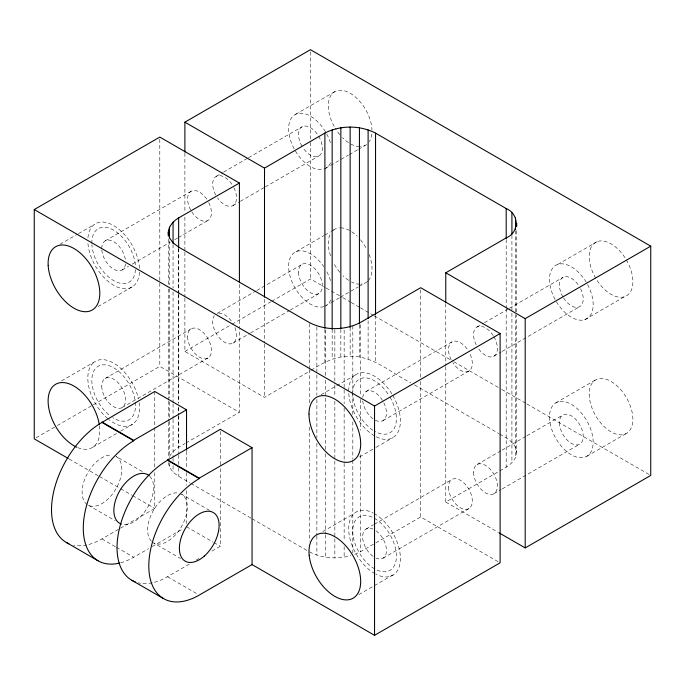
<?xml version="1.0" encoding="UTF-8"?>
<svg xmlns="http://www.w3.org/2000/svg" width="685" height="685" viewBox="0 0 685 685"><rect width="100%" height="100%" fill="white"/><g stroke="black" fill="none" stroke-linecap="round" stroke-linejoin="round"><path stroke-width="0.51" stroke-dasharray="3.42 2.57" d="M499.793 470.878C507.14 466.853 516.139 461.887 516.73 452.502L516.73 314.937M169.478 456.39L173.065 451.381L178.648 447.185L185.087 443.486M184.89 298.129L184.89 351.448L264.504 397.411L310.254 370.833M311.17 370.302C322.849 362.665 335.778 355.9 350.138 356.328C373.342 355.712 391.178 373.068 410.76 382.727M60.015 244.288L77.568 234.159M78.484 233.628L94.188 224.56M295.543 114.352L335.256 91.422M216.212 176.345L222.668 172.62M223.593 172.081L247.593 158.226M248.518 157.696L302.051 126.785M105.25 240.829L191.089 191.269M233.003 205.56L239.459 201.835M240.384 201.296L264.384 187.442M265.309 186.911L318.842 156M122.093 270.01L128.557 266.285M132.248 264.153L170.094 242.302M174.709 239.639L177.475 238.037M178.4 237.507L207.94 220.45M325.349 168.441L340.12 159.905M341.044 159.374L348.434 155.11M349.359 154.57L357.673 149.775M358.589 149.244L365.054 145.511M98.066 306.546L133.155 286.279M61.53 380.911L94.778 361.714A36.553 21.107 60 0 1 138.396 398.542M296.1 251.66L323.8 235.666M324.724 235.135L330.264 231.932M331.189 231.402L335.804 228.73M217.102 313.396L255.873 291.014M256.798 290.483L302.025 264.367M105.216 378.411L191.064 328.851M184.89 351.448L231.05 324.793M231.975 324.262L270.746 301.88M271.671 301.349L310.451 278.958L325.238 287.503M36.099 437.775L56.41 426.053M57.326 425.513L92.406 405.263M93.331 404.732L159.802 366.355L239.407 412.319L239.407 329.134M233.028 343.108L249.64 333.518M250.564 332.987L289.335 310.605M290.26 310.074L318.867 293.548M122.127 407.558L207.966 357.998M324.793 306.255L330.341 303.061M331.257 302.522L339.572 297.727M340.496 297.196L358.041 287.058M358.966 286.527L364.506 283.333M92.86 447.185L116.87 433.322M120.569 431.19L132.573 424.255M321.188 394.646L356.277 374.387M557.813 264.401L597.525 241.471M88.896 544.464A71.326 41.177 -60 0 0 101.945 538.915L119.55 528.743M120.483 528.212L154.767 508.416L154.767 472.273M477.06 326.985L483.524 323.251M484.449 322.721L508.441 308.867M509.366 308.327L562.907 277.425M366.132 391.452L451.972 341.892A16.851 9.727 60 0 1 467.898 350.121M120.663 562.805A71.326 41.177 -60 0 0 133.712 557.256L148.542 548.694M152.25 546.553L182.827 528.897M493.911 356.166L501.292 351.902M502.216 351.371L579.75 306.606M382.975 420.633L468.823 371.073A16.851 9.727 60 0 0 469.653 353.169M584.844 319.63L624.557 296.699M359.582 456.895L375.286 447.827M376.211 447.296L392.83 437.698M154.416 582.293A71.326 41.177 -60 0 0 167.474 576.744L190.635 563.37M196.193 560.159L198.975 558.549M211.948 551.065L220.287 546.245L220.287 467.59M322.849 531.543L354.248 513.416M555.886 402.831L595.599 379.901M477.06 464.55L501.06 450.687M501.985 450.156L525.986 436.302M526.902 435.771L562.907 414.99M366.132 529.017L373.513 524.753M374.438 524.222L451.972 479.457M445.772 366.638L445.772 502.062L498.877 471.408M354.676 554.336L360.259 551.862L374.909 543.402M375.825 542.871L420.684 516.969L498.26 561.76M493.911 493.731L501.292 489.467M502.216 488.936L579.75 444.171M382.975 558.198L468.823 508.638M586.771 456.33L626.484 433.399M358.837 594.589L394.86 573.799M186.012 442.955L239.407 412.319M309.432 551.862C322.061 558.455 337.251 559.482 350.891 555.621M326.163 288.034L341.883 297.11M342.808 297.65L350.206 301.914M351.131 302.453L359.454 307.257M360.378 307.788L373.325 315.263M374.25 315.802L452.853 361.175M453.778 361.714L500.94 388.943M501.865 389.474L525.909 403.354M526.833 403.893L650.75 475.433M414.468 384.867L498.791 433.554M499.716 434.084C507.08 438.126 516.13 443.084 516.73 452.502M445.772 502.062L498.415 532.459M168.459 462.649C169.709 473.626 181.842 477.736 189.899 482.848M190.824 483.387L251.052 518.16M251.977 518.691L307.574 550.791M142.309 471.554L115.988 456.356A28.076 16.209 -60 0 1 115.988 488.782A28.076 16.209 -60 0 1 87.911 504.991L115.14 520.711M209.653 510.436L181.508 494.185A28.076 16.209 -60 0 1 181.508 526.611A28.076 16.209 -60 0 1 153.431 542.82L180.66 558.549M69.211 459.027L98.649 476.024M99.565 476.554L119.806 488.234M120.723 488.765L131.768 495.144M132.685 495.675L154.767 508.416M186.534 526.756L212.992 542.032M213.9 542.563L220.287 546.245M101.945 538.915L115.559 546.776M116.467 547.298L133.712 557.256M167.474 576.744L197.426 594.032M516.73 230.699L516.73 313.876M515.505 230.657L515.505 457.88M511.918 235.255L511.918 462.88M506.198 239.485L506.198 308.284M506.198 308.798L506.198 467.179M445.772 303.72L445.772 365.567M420.684 289.832L420.684 377.272M420.684 381.545L420.684 516.969M375.551 315.485L375.551 362.399M368.11 320.717L368.11 359.103M360.259 324.716L360.259 395.099M360.259 399.364L360.259 430.291M360.259 454.814L360.259 551.862M359.437 325.041L359.437 357.031M352.818 325.88L352.818 392M352.818 393.07L352.818 416.523M352.818 421.857L352.818 459.181M352.818 460.251L352.818 553.026M350.138 327.533L350.138 356.328M344.144 330.093L344.144 388.737M344.144 389.808L344.144 403.671M344.144 407.935L344.144 462.324M344.144 463.385L344.144 541.236M344.144 546.57L344.144 557.23M340.839 329.305L340.839 357.031M334.845 329.733L334.845 384.114M334.845 385.184L334.845 396.915M334.845 401.179L334.845 459.832M334.845 460.894L334.845 537.674M334.845 538.744L334.845 557.941M332.165 329.245L332.165 359.103M325.538 330.093L325.538 375.945M325.538 380.209L325.538 449.523M325.538 453.787L325.538 533.769M325.538 534.839L325.538 557.23M324.895 329.271L324.895 362.322M316.872 326.95L316.872 395.202M316.872 399.466L316.872 437.852M316.872 443.186L316.872 534.899M316.872 535.961L316.872 555.158M310.451 51.82L310.451 141.393M310.451 142.463L310.451 278.958M309.432 323.654L309.432 368.444M309.432 369.506L309.432 403.628M309.432 427.089L309.432 541.193M264.504 299.302L264.504 343.022M264.504 344.093L264.504 397.411M239.407 284.352L239.407 328.072M220.287 431.447L220.287 466.528M186.534 451.287L186.534 468.292M186.534 472.547L186.534 485.305M186.534 490.614L186.534 523.571M184.89 153.097L184.89 212.812M184.89 217.085L184.89 251.207M184.89 252.268L184.89 297.059M178.776 248.227L178.776 293.009M178.776 294.079L178.776 402.849M178.776 407.113L178.776 414.579M178.776 415.649L178.776 454.035M178.776 455.105L178.776 466.836M178.776 467.898L178.776 476.426M178.648 248.835L178.648 293.625M178.648 294.687L178.648 403.465M178.648 407.729L178.648 415.196M178.648 416.257L178.648 447.185M173.065 244.502L173.065 288.222M173.065 291.913L173.065 402.814M173.065 403.885L173.065 418.321M173.065 419.391L173.065 457.203M173.065 458.265L173.065 461.467M173.065 465.731L173.065 472.128M169.478 240.974L169.478 284.772M169.478 288.959L169.478 397.814M169.478 402.001L169.478 420.205M169.478 421.198L169.478 457.529M169.478 462.863L169.478 467.127M168.253 238.885L168.253 284.737M168.253 289.001L168.253 399.903M168.253 400.973L168.253 421.232M168.253 422.302L168.253 458.556M159.802 139.218L159.802 282.109M159.802 283.179L159.802 366.355M154.767 391.486L154.767 426.567M154.767 427.628L154.767 468.026M151.402 541.253A28.076 16.209 -60 0 1 153.431 510.402A28.076 16.209 -60 0 1 179.136 493.217M152.318 582.798A71.326 41.177 -60 0 1 138.224 582.832M149.784 476.272A28.076 16.209 -60 0 1 147.378 507.765A28.076 16.209 -60 0 1 121.219 524.051M87.192 504.537A28.076 16.209 -60 0 1 86.516 475.159A28.076 16.209 -60 0 1 111.878 455.088M86.798 544.969A71.326 41.177 -60 0 1 73.689 545.226M135.467 269.582A30.885 17.836 60 0 1 113.736 280.679A30.885 17.836 60 0 1 91.884 244.571M91.841 243.449A30.885 17.836 60 0 1 112.648 229.638A30.885 17.836 60 0 1 135.459 266.277M125.483 264.033A16.851 9.727 60 0 1 113.282 268.948A16.851 9.727 60 0 1 101.782 249.451M101.757 248.544A16.851 9.727 60 0 1 112.897 241.248A16.851 9.727 60 0 1 125.483 260.446M376.108 530.866A16.851 9.727 60 0 1 386.468 550.483A16.851 9.727 60 0 1 376.108 558.138M373 556.348A16.851 9.727 60 0 1 362.639 536.723A16.851 9.727 60 0 1 373 529.068M374.421 518.314A30.885 17.836 60 0 1 396.384 555.586A30.885 17.836 60 0 1 375.508 569.346M374.686 568.901A30.885 17.836 60 0 1 352.715 531.62A30.885 17.836 60 0 1 373.599 517.86M99.453 425.71A36.553 21.107 60 0 1 77.739 447.622M468.823 371.073A16.851 9.727 60 0 1 452.896 362.844M451.141 359.796A16.851 9.727 60 0 1 451.972 341.892M208.771 202.546A16.851 9.727 60 0 1 207.486 220.69A16.851 9.727 60 0 1 191.089 210.723M190.661 209.961A16.851 9.727 60 0 1 190.875 191.406A16.851 9.727 60 0 1 207.016 199.506M108.752 414.716A30.885 17.836 60 0 1 96.808 367.228A30.885 17.836 60 0 1 133.601 394.183A30.885 17.836 60 0 1 112.802 417.687M383.814 402.729A16.851 9.727 60 0 1 385.304 418.167A16.851 9.727 60 0 1 374.549 419.794M373 418.783A16.851 9.727 60 0 1 362.742 401.016M362.742 397.428A16.851 9.727 60 0 1 370.722 390.801A16.851 9.727 60 0 1 382.975 401.179M389.996 397.12A30.885 17.836 60 0 1 394.731 427.346A30.885 17.836 60 0 1 374.549 431.259M372.931 430.248A30.885 17.836 60 0 1 352.724 394.38M352.715 393.43A30.885 17.836 60 0 1 365.542 377.863A30.885 17.836 60 0 1 388.96 395.399M139.466 272.176A36.553 21.107 60 0 1 113.753 285.311A36.553 21.107 60 0 1 87.885 242.576M87.945 237.729A36.553 21.107 60 0 1 114.018 225.776A36.553 21.107 60 0 1 139.457 268.263M392.83 395.493A36.553 21.107 60 0 1 398.61 430.839A36.553 21.107 60 0 1 375.517 436.422M374.549 435.883A36.553 21.107 60 0 1 350.532 381.151A36.553 21.107 60 0 1 392.291 394.577M374.036 513.467A36.553 21.107 60 0 1 400.382 557.427A36.553 21.107 60 0 1 375.919 574.201M375.072 573.747A36.553 21.107 60 0 1 348.725 529.779A36.553 21.107 60 0 1 373.188 513.014M139.166 402.789A36.553 21.107 60 0 1 108.675 419.383M107.853 418.706A36.553 21.107 60 0 1 94.778 361.714M626.287 259.829A30.885 17.836 60 0 1 626.929 295.56A30.885 17.836 60 0 1 596.318 279.215M595.796 278.341A30.885 17.836 60 0 1 595.154 242.61A30.885 17.836 60 0 1 625.765 258.956M301.991 146.205A16.851 9.727 60 0 1 307 126.237A16.851 9.727 60 0 1 322.13 150.811A16.851 9.727 60 0 1 302.916 147.712M233.885 187.69A16.851 9.727 60 0 1 233.217 205.431A16.851 9.727 60 0 1 217.573 197.999M215.724 195.002A16.851 9.727 60 0 1 215.989 176.482A16.851 9.727 60 0 1 232.138 184.642M366.646 144.526A30.885 17.836 60 0 1 360.413 146.659M359.574 146.659A30.885 17.836 60 0 1 342.431 137.599M339.82 134.714A30.885 17.836 60 0 1 335.196 128.198M334.186 126.451A30.885 17.836 60 0 1 341.746 90.334A30.885 17.836 60 0 1 371.981 130.064M371.835 134.046A30.885 17.836 60 0 1 369.258 141.726M330.555 162.85A30.885 17.836 60 0 1 297.042 153.568A30.885 17.836 60 0 1 297.221 113.693A30.885 17.836 60 0 1 330.641 143.439M367.622 281.261A30.885 17.836 60 0 1 360.764 284.198M359.753 284.224A30.885 17.836 60 0 1 351.516 281.989M348.665 280.328A30.885 17.836 60 0 1 343.074 275.798M339.803 272.253A30.885 17.836 60 0 1 333.689 263.1M330.538 255.788A30.885 17.836 60 0 1 330.35 233.97M333.407 230.177A30.885 17.836 60 0 1 339.546 227.865M340.556 227.84A30.885 17.836 60 0 1 357.245 236.265M360.515 239.81A30.885 17.836 60 0 1 366.621 248.972M369.112 254.435A30.885 17.836 60 0 1 368.282 280.567M587.567 284.523A30.885 17.836 60 0 1 586.197 319.073A30.885 17.836 60 0 1 555.578 300.39M555.09 299.499A30.885 17.836 60 0 1 556.46 264.958A30.885 17.836 60 0 1 587.079 283.633M580.589 288.702A16.851 9.727 60 0 1 579.527 306.726A16.851 9.727 60 0 1 563.353 297.632M562.907 296.879A16.851 9.727 60 0 1 562.479 277.699A16.851 9.727 60 0 1 578.825 285.654M493.911 336.712A16.851 9.727 60 0 1 494.339 355.892A16.851 9.727 60 0 1 477.984 347.937M476.229 344.889A16.851 9.727 60 0 1 477.282 326.856A16.851 9.727 60 0 1 493.457 335.958M323.919 306.589A30.885 17.836 60 0 1 294.43 286.861A30.885 17.836 60 0 1 294.319 252.637A30.885 17.836 60 0 1 323.791 266.696M326.908 271.894A30.885 17.836 60 0 1 330.649 281.038M330.709 300.073A30.885 17.836 60 0 1 326.437 305.373M234.921 327.601A16.851 9.727 60 0 1 224.603 342.277A16.851 9.727 60 0 1 214.285 315.682M218.652 313.165A16.851 9.727 60 0 1 232.104 322.156M448.478 487.163A16.851 9.727 60 0 0 466.348 509.4A16.851 9.727 60 0 0 466.348 485.571A16.851 9.727 60 0 0 448.478 487.163M187.604 336.592A16.851 9.727 60 0 0 205.509 358.777A16.851 9.727 60 0 0 205.431 334.905A16.851 9.727 60 0 0 187.604 336.592M101.757 386.152A16.851 9.727 60 0 0 119.661 408.337A16.851 9.727 60 0 0 119.592 384.465A16.851 9.727 60 0 0 101.757 386.152M473.575 472.256A16.851 9.727 60 0 0 491.445 494.493A16.851 9.727 60 0 0 491.445 470.663A16.851 9.727 60 0 0 473.575 472.256M589.194 394.038A30.885 17.836 60 0 0 621.963 434.795A30.885 17.836 60 0 0 621.963 391.118A30.885 17.836 60 0 0 589.194 394.038M298.532 272.082A16.851 9.727 60 0 0 316.401 294.31A16.851 9.727 60 0 0 316.401 270.481A16.851 9.727 60 0 0 298.532 272.082M559.414 422.696A16.851 9.727 60 0 0 577.284 444.933A16.851 9.727 60 0 0 577.284 421.104A16.851 9.727 60 0 0 559.414 422.696M549.49 416.968A30.885 17.836 60 0 0 582.25 457.726A30.885 17.836 60 0 0 582.25 414.04A30.885 17.836 60 0 0 549.49 416.968"/><path stroke-width="1.03" d="M168.253 235.683C167.388 228.114 172.277 221.495 178.648 217.907L239.407 183.041L239.407 282.22M264.504 297.17L264.504 168.133L324.895 133.053C340.479 125.072 359.985 125.115 375.551 133.13L506.198 208.557C519.435 213.994 519.435 232.472 506.198 237.909L445.772 272.793L445.772 302.65M184.89 152.036L184.89 122.17L310.451 49.688L650.75 246.155L650.75 475.433L525.198 547.923L499.339 532.99M68.286 458.496L34.25 438.845L34.25 209.567L159.802 137.077L239.407 183.041M68.911 543.753A71.326 41.177 -60 0 1 54.697 487.6A71.326 41.177 -60 0 1 101.945 422.44L154.767 391.486L186.534 409.827L186.534 450.225M101.945 421.986L133.712 440.327L186.534 409.827M135.356 581.95A71.326 41.177 -60 0 1 120.012 526.2A71.326 41.177 -60 0 1 167.474 460.269L220.287 429.315L252.054 447.665L252.054 564.586L374.549 635.312L500.11 562.83L500.11 333.552L420.684 287.7L360.259 322.584C344.632 330.632 325.05 330.632 309.432 322.584L178.776 247.157L173.065 242.858L169.478 237.858L168.253 232.48M167.474 459.815L199.241 478.156L252.054 447.665M445.772 272.793L525.198 318.645L650.75 246.155M34.25 209.567L374.549 406.042L500.11 333.552M252.054 564.586L199.241 595.085A71.326 41.177 -60 0 1 148.808 565.964A71.326 41.177 -60 0 1 199.241 478.61L199.241 478.156M184.89 122.17L264.504 168.133M101.945 422.44L133.712 440.78A71.326 41.177 -60 0 0 83.793 519.615A71.326 41.177 -60 0 0 119.61 563.07M167.474 460.269L199.241 478.61M66.282 542.443L98.058 560.784M131.811 580.272L163.578 598.613M525.198 318.645L525.198 547.923M516.73 223.233L516.73 226.435M515.505 217.864L515.505 229.595M511.918 212.855L511.918 234.184M506.198 208.557L506.198 238.414M375.551 133.13L375.551 314.415M374.549 406.042L374.549 635.312M368.11 129.833L368.11 318.585M359.437 127.761L359.437 323.971M350.138 127.05L350.138 327.533M340.839 127.761L340.839 328.235M332.165 129.833L332.165 329.245M324.895 133.053L324.895 328.201M178.648 217.907L178.648 247.773M173.065 222.111L173.065 243.432M169.478 227.112L169.478 237.772M133.712 440.327L133.712 440.78M121.219 524.051A28.076 16.209 -60 0 1 119.678 490.914A28.076 16.209 -60 0 1 149.142 475.681M76.78 447.202A36.553 21.107 60 0 1 48.361 405.263A36.553 21.107 60 0 1 69.622 383.985A36.553 21.107 60 0 1 99.299 424.657M204.378 556.023A28.076 16.209 -60 0 0 213.283 512.526A28.076 16.209 -60 0 0 180.061 541.989A28.076 16.209 -60 0 0 204.378 556.023M48.173 265.506A36.553 21.107 60 0 0 88.391 311.444A36.553 21.107 60 0 0 85.317 258.099A36.553 21.107 60 0 0 48.173 265.506M308.995 414.048A36.553 21.107 60 0 0 347.766 462.272A36.553 21.107 60 0 0 347.766 410.58A36.553 21.107 60 0 0 308.995 414.048M309.175 555.227A36.553 21.107 60 0 0 350.318 599.375A36.553 21.107 60 0 0 345.034 544.995A36.553 21.107 60 0 0 309.175 555.227"/></g></svg>
